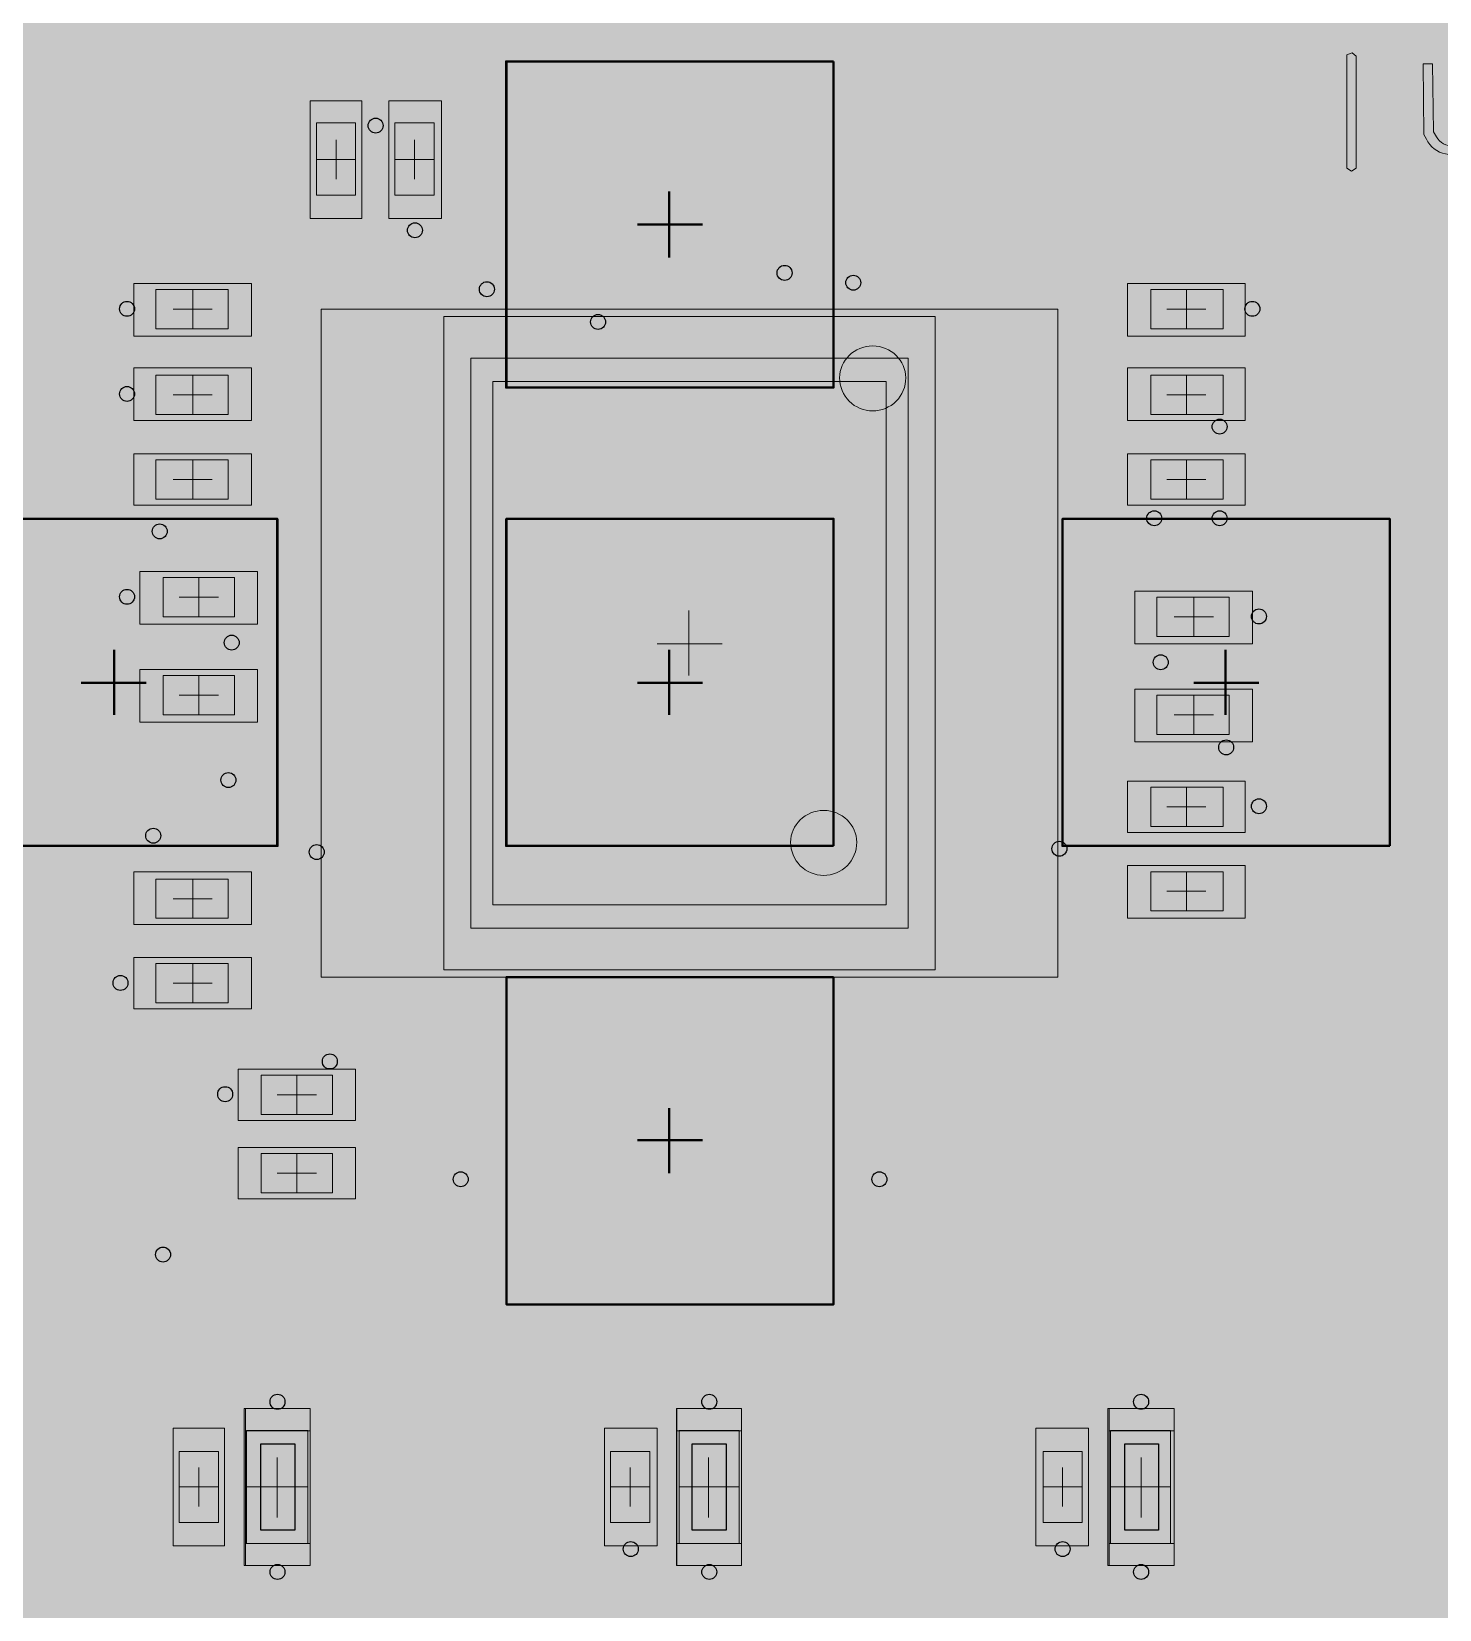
# Model space of a CAD drawing. Header units: metres. Extents: x 18 to 150, y 19 to 107.
# Drawn here: x 105.64 to 127.16, y 41.23 to 65.34 of the extents above; entities that cross this region are included whole.
import ezdxf

# ---------------------------------------------------------------- set-up
doc = ezdxf.new("R2010")
doc.units = ezdxf.units.M
for name, color, linetype, lineweight, true_color in [('ANNOTATION', 7, 'Continuous', 30, 0xffffff), ('LED_BLB', 7, 'Continuous', 0, 0xf1eb9d), ('METAL', 7, 'Continuous', 0, 0xc1c6c8)]:
    doc.layers.add(name, color=color, linetype=linetype, lineweight=lineweight, true_color=true_color)
doc.layers.add('LED_BLB_IN', color=7, linetype='Continuous', true_color=0xbabe74)
doc.layers.add('PCB', color=7, linetype='Continuous', true_color=0x1d428a)
doc.layers.add('LED_GREEN', color=80, linetype='Continuous', lineweight=0)
for name, color, linetype in [('PDF_Geometry', 6, 'Continuous'), ('SWITCH_BASE', 251, 'Continuous'), ('Switches', 250, 'Continuous'), ('ViaHoleLayer', 16, 'Continuous')]:
    doc.layers.add(name, color=color, linetype=linetype)

# ---------------------------------------------------------------- blocks, each defined once
blk = doc.blocks.new('*U20')
at = {"layer": 'LED_BLB_IN'}
h = blk.add_hatch(color=256, dxfattribs=at)
h.dxf.hatch_style = 1
h.paths.add_polyline_path([(-0.2588016763149099, 0.6615313378169034), (0.2588016763149028, 0.6615313378169034), (0.2588016763149028, -0.6615313378168963), (-0.2588016763149099, -0.6615313378168963)])
h = blk.add_hatch(color=256, dxfattribs=at)
h.dxf.hatch_style = 1
h.paths.add_polyline_path([(-0.2588016763149099, 0.6615313378169034), (0.2588016763149028, 0.6615313378169034), (0.2588016763149028, -0.6615313378168963), (-0.2588016763149099, -0.6615313378168963)])
at = {"layer": 'LED_GREEN', "transparency": 33554534}
h = blk.add_hatch(color=256, dxfattribs=at)
h.dxf.hatch_style = 1
h.paths.add_polyline_path([(-0.4963328445464015, 0.8615313378169063), (0.4963328445464015, 0.8615313378169063), (0.4963328445464015, -0.8615313378168992), (-0.4963328445464015, -0.8615313378168992)])
at = {"layer": 'METAL'}
h = blk.add_hatch(color=256, dxfattribs=at)
h.dxf.hatch_style = 1
h.paths.add_polyline_path([(-0.4963328445464015, 1.198637639297367), (0.4963328445464015, 1.198637639297367), (0.4963328445464015, -1.19863763929736), (-0.4963328445464015, -1.19863763929736)])
at = {"layer": 'LED_BLB_IN'}
blk.add_lwpolyline([(-0.2588016763149099, 0.6615313378169034), (0.2588016763149028, 0.6615313378169034), (0.2588016763149028, -0.6615313378168963), (-0.2588016763149099, -0.6615313378168963)], close=True, dxfattribs=at)
at = {"layer": 'LED_GREEN'}
blk.add_lwpolyline([(0.4963328445464015, -0.8616376392973564), (0.4963328445464015, 0.8606376392973658), (-0.4963328445464015, 0.8606376392973658), (-0.4963328445464015, -0.8616376392973564)], close=True, dxfattribs=at)
at = {"layer": 'METAL'}
blk.add_lwpolyline([(-0.4963328445464015, 1.198637639297367), (0.4963328445464015, 1.198637639297367), (0.4963328445464015, -1.19863763929736), (-0.4963328445464015, -1.19863763929736)], close=True, dxfattribs=at)
blk = doc.blocks.new('*U5')
at = {"layer": 'METAL'}
h = blk.add_hatch(color=256, dxfattribs=at)
h.dxf.hatch_style = 1
h.paths.add_polyline_path([(-2.500205069313424, 2.500205069313431), (2.500205069313409, 2.500205069313431), (2.500205069313409, -2.500205069313424), (-2.500205069313424, -2.500205069313424)])
h = blk.add_hatch(color=254, dxfattribs=at)
h.dxf.hatch_style = 1
h.paths.add_polyline_path([(-2.518858284662031, 2.109041830156144), (-4.077695045504742, 2.109041830156144), (-4.077695045504742, 1.209041830156139), (-2.518858284662031, 1.209041830156139)])
h = blk.add_hatch(color=254, dxfattribs=at)
h.dxf.hatch_style = 1
h.paths.add_polyline_path([(2.500205069313409, 2.109041830156144), (4.059041830156121, 2.109041830156144), (4.059041830156121, 1.209041830156139), (2.500205069313409, 1.209041830156139)])
h = blk.add_hatch(color=254, dxfattribs=at)
h.dxf.hatch_style = 1
h.paths.add_polyline_path([(-2.518858284662031, -2.090163877273241), (-4.077695045504742, -2.090163877273241), (-4.077695045504742, -1.190163877273235), (-2.518858284662031, -1.190163877273235)])
h = blk.add_hatch(color=254, dxfattribs=at)
h.dxf.hatch_style = 1
h.paths.add_polyline_path([(2.500205069313409, -2.090163877273241), (4.059041830156121, -2.090163877273241), (4.059041830156121, -1.190163877273235), (2.500205069313409, -1.190163877273235)])
at = {"layer": 'Switches'}
h = blk.add_hatch(color=256, dxfattribs=at)
h.dxf.hatch_style = 1
edge = h.paths.add_edge_path()
edge.add_arc((-1.677695045504748, 1.659041830156141), 0.45, 180, 540, ccw=False)
h = blk.add_hatch(color=256, dxfattribs=at)
h.dxf.hatch_style = 1
edge = h.paths.add_edge_path()
edge.add_arc((1.659041830156127, 1.659041830156141), 0.45, 0, 360)
h = blk.add_hatch(color=256, dxfattribs=at)
h.dxf.hatch_style = 1
edge = h.paths.add_edge_path()
edge.add_arc((-0.009326607674296383, 0.00943897644145153), 1.259326511255622, 0, 360)
h = blk.add_hatch(color=256, dxfattribs=at)
h.dxf.hatch_style = 1
edge = h.paths.add_edge_path()
edge.add_arc((-1.677695045504748, -1.640163877273238), 0.45, 180, 540)
h = blk.add_hatch(color=256, dxfattribs=at)
h.dxf.hatch_style = 1
edge = h.paths.add_edge_path()
edge.add_arc((1.659041830156127, -1.640163877273238), 0.45, 0, 360, ccw=False)
at = {"layer": 'SWITCH_BASE'}
blk.add_lwpolyline([(-2.500205069313424, 2.500205069313431), (2.500205069313409, 2.500205069313431), (2.500205069313409, -2.500205069313424), (-2.500205069313424, -2.500205069313424)], close=True, dxfattribs=at)
blk = doc.blocks.new('*U4')
at = {"layer": 'METAL'}
h = blk.add_hatch(color=254, dxfattribs=at)
h.dxf.hatch_style = 1
h.paths.add_polyline_path([(-2.109041830156157, 2.500205069313413), (-2.109041830156162, 4.059041830156125), (-1.209041830156157, 4.059041830156128), (-1.209041830156151, 2.500205069313416)])
h = blk.add_hatch(color=254, dxfattribs=at)
h.dxf.hatch_style = 1
h.paths.add_polyline_path([(2.090163877273229, 2.500205069313428), (2.090163877273223, 4.059041830156139), (1.190163877273217, 4.059041830156136), (1.190163877273223, 2.500205069313425)])
h = blk.add_hatch(color=256, dxfattribs=at)
h.dxf.hatch_style = 1
h.paths.add_polyline_path([(-2.500205069313425, -2.500205069313422), (-2.500205069313443, 2.500205069313411), (2.500205069313411, 2.500205069313429), (2.500205069313429, -2.500205069313404)])
h = blk.add_hatch(color=254, dxfattribs=at)
h.dxf.hatch_style = 1
h.paths.add_polyline_path([(-2.109041830156139, -2.518858284662028), (-2.109041830156133, -4.077695045504739), (-1.209041830156128, -4.077695045504736), (-1.209041830156133, -2.518858284662024)])
h = blk.add_hatch(color=254, dxfattribs=at)
h.dxf.hatch_style = 1
h.paths.add_polyline_path([(2.090163877273246, -2.518858284662012), (2.090163877273252, -4.077695045504725), (1.190163877273246, -4.077695045504727), (1.190163877273241, -2.518858284662016)])
at = {"layer": 'Switches'}
h = blk.add_hatch(color=256, dxfattribs=at)
h.dxf.hatch_style = 1
edge = h.paths.add_edge_path()
edge.add_arc((-1.659041830156151, 1.659041830156132), 0.45, 90.0000000000002, 450.0000000000002)
h = blk.add_hatch(color=256, dxfattribs=at)
h.dxf.hatch_style = 1
edge = h.paths.add_edge_path()
edge.add_arc((1.640163877273229, 1.659041830156144), 0.45, 90.00000000000023, 450.0000000000002, ccw=False)
h = blk.add_hatch(color=256, dxfattribs=at)
h.dxf.hatch_style = 1
edge = h.paths.add_edge_path()
edge.add_arc((-0.00943897644145505, -0.009326607674285758), 1.259326511255622, 90.0000000000002, 450.0000000000002)
h = blk.add_hatch(color=256, dxfattribs=at)
h.dxf.hatch_style = 1
edge = h.paths.add_edge_path()
edge.add_arc((-1.659041830156139, -1.677695045504744), 0.45, 270.0000000000002, 630.0000000000002, ccw=False)
h = blk.add_hatch(color=256, dxfattribs=at)
h.dxf.hatch_style = 1
edge = h.paths.add_edge_path()
edge.add_arc((1.640163877273241, -1.677695045504732), 0.45, 270.0000000000002, 630.0000000000002)
at = {"layer": 'SWITCH_BASE'}
blk.add_lwpolyline([(-2.500205069313425, -2.500205069313422), (-2.500205069313443, 2.500205069313411), (2.500205069313411, 2.500205069313429), (2.500205069313429, -2.500205069313404)], close=True, dxfattribs=at)
blk = doc.blocks.new('XILINK')
at = {"layer": 'ANNOTATION'}
h = blk.add_hatch(color=256, dxfattribs=at)
h.dxf.hatch_style = 1
h.paths.add_polyline_path([(2.010056205099659, -2.863889921035984), (2.081833959541385, -2.913126594771725), (2.153648529288702, -2.863889921035984), (2.153648529288702, -1.153878848156864), (2.094013697627148, -1.104386664548699), (2.010056205099659, -1.131112049807868)])
h = blk.add_hatch(color=256, dxfattribs=at)
h.dxf.hatch_style = 1
edge = h.paths.add_edge_path()
edge.add_line((3.176421342316431, -1.27192745482111), (3.320446944674742, -1.27192745482111))
edge.add_line((3.320446944674742, -1.27192745482111), (3.333268039592738, -2.307934946473864))
edge.add_line((3.333268039592738, -2.307934946473864), (3.381486809755032, -2.385280586463111))
edge.add_arc((3.617858936797601, -2.253255543374492), 0.2707441494200385, 209.1854296350459, 274.0427360064843)
edge.add_line((3.636946540486122, -2.523326011642702), (3.727216367771774, -2.523352974450788))
edge.add_arc((3.530878082245479, -2.128828408397197), 0.4406794249601162, 296.4575988308329, 328.4941276584724)
edge.add_line((3.906595458437252, -2.359121284558725), (3.948719984580734, -2.287413316820185))
edge.add_line((3.948719984580734, -2.287413316820185), (3.962171302290386, -1.27192745482111))
edge.add_line((3.962171302290386, -1.27192745482111), (4.105665154168221, -1.27192745482111))
edge.add_line((4.105665154168221, -1.27192745482111), (4.092332003232002, -2.32845657612755))
edge.add_line((4.092332003232002, -2.32845657612755), (4.046794220731854, -2.413626525698362))
edge.add_arc((3.636094232851268, -2.200192091882803), 0.4628485039224847, 255.2013135027519, 332.53979769138897, ccw=False)
edge.add_arc((3.591650877281907, -2.254852078855861), 0.3997037249600685, 204.5233943604639, 259.363096973585, ccw=False)
edge.add_line((3.228003677023352, -2.420755006771763), (3.189656020941456, -2.34895851131899))
edge.add_line((3.189656020941456, -2.34895851131899), (3.176421342316431, -1.27192745482111))
at = {"layer": 'ANNOTATION', "lineweight": 0}
blk.add_lwpolyline([(2.010056205099659, -2.863889921035984), (2.081833959541385, -2.913126594771725), (2.153648529288702, -2.863889921035984), (2.153648529288702, -1.153878848156864), (2.094013697627148, -1.104386664548699), (2.010056205099659, -1.131112049807868)], close=True, dxfattribs=at)
blk.add_lwpolyline([(3.176421342316431, -1.27192745482111), (3.320446944674742, -1.27192745482111), (3.333268039592738, -2.307934946473864), (3.381486809755032, -2.385280586463111, 0.2907980280173583), (3.636946540486122, -2.523326011642702), (3.727216367771774, -2.523352974450788, 0.140703373593192), (3.906595458437252, -2.359121284558725), (3.948719984580734, -2.287413316820185), (3.962171302290386, -1.27192745482111), (4.105665154168221, -1.27192745482111), (4.092332003232002, -2.32845657612755), (4.046794220731854, -2.413626525698362, -0.350873517785016), (3.517871804736529, -2.647687561216223, -0.2439572607077237), (3.228003677023352, -2.420755006771763), (3.189656020941456, -2.34895851131899), (3.176421342316431, -1.27192745482111)], format="xyb", dxfattribs=at)

msp = doc.modelspace()

# ---------------------------------------------------------------- hatches: boundary and pattern name
at = {"layer": 'PCB'}
h = msp.add_hatch(color=256, dxfattribs=at)
h.dxf.hatch_style = 1
h.paths.add_polyline_path([(25.4, 96.52), (147.32, 96.52), (147.32, 25.4), (25.4, 25.4)])
edge = h.paths.add_edge_path(flags=16)
edge.add_arc((29.21, 92.71), 1.828799999999999, 0, 360)
edge = h.paths.add_edge_path(flags=16)
edge.add_arc((29.21, 29.21), 1.828799999999999, 0, 360)
edge = h.paths.add_edge_path(flags=16)
edge.add_arc((143.51, 29.21), 1.828799999999994, 0, 360)
edge = h.paths.add_edge_path(flags=16)
edge.add_arc((143.51, 92.71), 1.828800000000002, 0, 360)

# ---------------------------------------------------------------- linework, layer by layer
at = {"layer": 'PDF_Geometry', "lineweight": 40}
for points in [[(117.8981860444112, 64.87895595602704), (117.8981860444112, 59.89727394526021), (112.8977759057843, 59.89727394526021), (112.8977759057843, 64.87895595602704)], [(117.8981860444112, 64.87895595602704), (117.8981860444112, 59.89727394526021), (112.8977759057843, 59.89727394526021), (112.8977759057843, 64.87895595602704)], [(109.3956159959595, 52.89295412561061), (104.3952058573327, 52.89295412561061), (104.3952058573327, 57.89336426423746), (109.3956159959595, 57.89336426423746)], [(109.3956159959595, 52.89295412561061), (104.3952058573327, 52.89295412561061), (104.3952058573327, 57.89336426423746), (109.3956159959595, 57.89336426423746)], [(117.8981860444112, 52.89295412561061), (112.8977759057843, 52.89295412561061), (112.8977759057843, 57.89336426423746), (117.8981860444112, 57.89336426423746)], [(117.8981860444112, 52.89295412561061), (112.8977759057843, 52.89295412561061), (112.8977759057843, 57.89336426423746), (117.8981860444112, 57.89336426423746)], [(126.4007560928628, 52.89295412561061), (121.400345954236, 52.89295412561061), (121.400345954236, 57.89336426423746), (126.4007560928628, 57.89336426423746)], [(126.4007560928628, 52.89295412561061), (121.400345954236, 52.89295412561061), (121.400345954236, 57.89336426423746), (126.4007560928628, 57.89336426423746)], [(117.8981860444112, 50.88904444458786), (117.8981860444112, 45.88863430596101), (112.8977759057843, 45.88863430596101), (112.8977759057843, 50.88904444458786)], [(117.8981860444112, 50.88904444458786), (117.8981860444112, 45.88863430596101), (112.8977759057843, 45.88863430596101), (112.8977759057843, 50.88904444458786)]]:
    msp.add_lwpolyline(points, close=True, dxfattribs=at)
at = {"layer": 'PDF_Geometry', "lineweight": 20}
for points in [[(110.6878568183013, 64.27965586450622), (109.9012754481802, 64.27965586450622), (109.9012754481802, 62.48175558994375), (110.6878568183013, 62.48175558994375)], [(111.9051851292029, 64.27965586450622), (111.9051851292029, 62.48175558994375), (111.0998756312218, 62.48175558994375), (111.0998756312218, 64.27965586450622)], [(110.5942161790012, 63.94254956302576), (109.9949160874803, 63.94254956302576), (109.9949160874803, 62.83759001928424), (110.5942161790012, 62.83759001928424)], [(111.7928163620428, 63.94254956302576), (111.7928163620428, 62.83759001928424), (111.193516270522, 62.83759001928424), (111.193516270522, 63.94254956302576)], [(109.002325310899, 61.48916481336239), (109.002325310899, 60.68385531538129), (107.2044250363365, 60.68385531538129), (107.2044250363365, 61.48916481336239)], [(124.1908370053798, 61.48916481336239), (124.1908370053798, 60.68385531538129), (122.3929367308173, 60.68385531538129), (122.3929367308173, 61.48916481336239)], [(108.6464908815585, 61.39552417406227), (108.6464908815585, 60.79622408254144), (107.541531337817, 60.79622408254144), (107.541531337817, 61.39552417406227)], [(123.8537307038993, 61.39552417406227), (122.7487711601578, 61.39552417406227), (122.7487711601578, 60.79622408254144), (123.8537307038993, 60.79622408254144)], [(121.3254334427959, 61.09587412830186), (121.3254334427959, 50.88904444458786), (110.0698285989204, 50.88904444458786), (110.0698285989204, 61.09587412830186)], [(119.4526206567933, 60.9835053611417), (119.4526206567933, 51.00141321174802), (111.942641384923, 51.00141321174802), (111.942641384923, 60.9835053611417)], [(119.0406018438727, 60.34674901390083), (119.0406018438727, 51.63816955898889), (112.3546601978436, 51.63816955898889), (112.3546601978436, 60.34674901390083)], [(109.002325310899, 59.39161449303952), (107.2044250363365, 59.39161449303952), (107.2044250363365, 60.19692399102063), (109.002325310899, 60.19692399102063)], [(108.6464908815585, 59.48525513233965), (107.541531337817, 59.48525513233965), (107.541531337817, 60.08455522386047), (108.6464908815585, 60.08455522386047)], [(124.1908370053798, 59.39161449303952), (122.3929367308173, 59.39161449303952), (122.3929367308173, 60.19692399102063), (124.1908370053798, 60.19692399102063)], [(122.7487711601578, 60.08455522386047), (123.8537307038993, 60.08455522386047), (123.8537307038993, 59.48525513233965), (122.7487711601578, 59.48525513233965)], [(118.7034955423923, 59.99091458456034), (118.7034955423923, 51.99400398832937), (112.691766499324, 51.99400398832937), (112.691766499324, 59.99091458456034)], [(109.002325310899, 58.88595504081883), (109.002325310899, 58.09937367069774), (107.2044250363365, 58.09937367069774), (107.2044250363365, 58.88595504081883)], [(124.1908370053798, 58.88595504081883), (124.1908370053798, 58.09937367069774), (122.3929367308173, 58.09937367069774), (122.3929367308173, 58.88595504081883)], [(108.6464908815585, 58.79231440151869), (108.6464908815585, 58.19301430999788), (107.541531337817, 58.19301430999788), (107.541531337817, 58.79231440151869)], [(123.8537307038993, 58.79231440151869), (123.8537307038993, 58.19301430999788), (122.7487711601578, 58.19301430999788), (122.7487711601578, 58.79231440151869)], [(109.0959659501991, 57.08805476625636), (109.0959659501991, 56.28274526827526), (107.2980656756366, 56.28274526827526), (107.2980656756366, 57.08805476625636)], [(107.6539001049771, 56.99441412695623), (107.6539001049771, 56.39511403543541), (108.7401315208586, 56.39511403543541), (108.7401315208586, 56.99441412695623)], [(124.30320577254, 56.78840472049595), (124.30320577254, 55.98309522251485), (122.5053054979775, 55.98309522251485), (122.5053054979775, 56.78840472049595)], [(123.9473713431995, 56.69476408119582), (123.9473713431995, 56.095463989675), (122.8424117994579, 56.095463989675), (122.8424117994579, 56.69476408119582)], [(109.0959659501991, 55.58980453745431), (109.0959659501991, 54.7844950394732), (107.2980656756366, 54.7844950394732), (107.2980656756366, 55.58980453745431)], [(107.6539001049771, 55.49616389815418), (107.6539001049771, 54.89686380663336), (108.7401315208586, 54.89686380663336), (108.7401315208586, 55.49616389815418)], [(124.30320577254, 55.2901544916939), (124.30320577254, 54.48484499371279), (122.5053054979775, 54.48484499371279), (122.5053054979775, 55.2901544916939)], [(123.9473713431995, 55.19651385239377), (123.9473713431995, 54.59721376087295), (122.8424117994579, 54.59721376087295), (122.8424117994579, 55.19651385239377)], [(124.1908370053798, 53.88554490219197), (124.1908370053798, 53.09896353207089), (122.3929367308173, 53.09896353207089), (122.3929367308173, 53.88554490219197)], [(123.8537307038993, 53.79190426289184), (122.7487711601578, 53.79190426289184), (122.7487711601578, 53.19260417137102), (123.8537307038993, 53.19260417137102)], [(124.1908370053798, 51.78799458186909), (122.3929367308173, 51.78799458186909), (122.3929367308173, 52.5933040798502), (124.1908370053798, 52.5933040798502)], [(109.002325310899, 52.49966344055007), (109.002325310899, 51.69435394256897), (107.2044250363365, 51.69435394256897), (107.2044250363365, 52.49966344055007)], [(108.6464908815585, 52.38729467338992), (108.6464908815585, 51.78799458186909), (107.541531337817, 51.78799458186909), (107.541531337817, 52.38729467338992)], [(122.7487711601578, 52.49966344055007), (123.8537307038993, 52.49966344055007), (123.8537307038993, 51.90036334902925), (122.7487711601578, 51.90036334902925)], [(109.002325310899, 51.18869449034828), (109.002325310899, 50.40211312022719), (107.2044250363365, 50.40211312022719), (107.2044250363365, 51.18869449034828)], [(108.6464908815585, 51.09505385104814), (108.6464908815585, 50.49575375952733), (107.541531337817, 50.49575375952733), (107.541531337817, 51.09505385104814)], [(110.5942161790012, 49.48443485508594), (110.5942161790012, 48.69785348496486), (108.7963159044387, 48.69785348496486), (108.7963159044387, 49.48443485508594)], [(110.2383817496607, 48.79149412426499), (109.1521503337792, 48.79149412426499), (109.1521503337792, 49.39079421578581), (110.2383817496607, 49.39079421578581)], [(110.5942161790012, 47.49925330192321), (108.7963159044387, 47.49925330192321), (108.7963159044387, 48.2858346720443), (110.5942161790012, 48.2858346720443)], [(110.2383817496607, 47.59289394122334), (109.1521503337792, 47.59289394122334), (109.1521503337792, 48.19219403274416), (110.2383817496607, 48.19219403274416)], [(109.9012754481802, 44.29674343785882), (109.9012754481802, 41.89954307177554), (108.8899565437388, 41.89954307177554), (108.8899565437388, 44.29674343785882)], [(116.4935764549092, 44.29674343785882), (116.4935764549092, 41.89954307177554), (115.5009856783279, 41.89954307177554), (115.5009856783279, 44.29674343785882)], [(122.0932866850569, 44.29674343785882), (122.0932866850569, 41.89954307177554), (123.1046055894983, 41.89954307177554), (123.1046055894983, 44.29674343785882)], [(107.8037251278573, 43.99709339209841), (107.8037251278573, 42.19919311753594), (108.5903064979784, 42.19919311753594), (108.5903064979784, 43.99709339209841)], [(109.8638191924602, 43.95963713637836), (109.8638191924602, 42.236649373256), (108.9274127994589, 42.236649373256), (108.9274127994589, 43.95963713637836)], [(114.3960261345864, 43.99709339209841), (114.3960261345864, 42.19919311753594), (115.2013356325675, 42.19919311753594), (115.2013356325675, 43.99709339209841)], [(116.4561201991892, 43.95963713637836), (116.4561201991892, 42.236649373256), (115.5384419340479, 42.236649373256), (115.5384419340479, 43.95963713637836)], [(120.9883271413154, 43.99709339209841), (120.9883271413154, 42.19919311753594), (121.7936366392965, 42.19919311753594), (121.7936366392965, 43.99709339209841)], [(122.130742940777, 43.95963713637836), (122.130742940777, 42.236649373256), (123.0484212059182, 42.236649373256), (123.0484212059182, 43.95963713637836)], [(107.8973657671575, 43.64125896275793), (107.8973657671575, 42.55502754687643), (108.4966658586783, 42.55502754687643), (108.4966658586783, 43.64125896275793)], [(114.4896667738865, 43.64125896275793), (114.4896667738865, 42.55502754687643), (115.0889668654073, 42.55502754687643), (115.0889668654073, 43.64125896275793)], [(121.1006959084756, 43.64125896275793), (121.1006959084756, 42.55502754687643), (121.6999959999964, 42.55502754687643), (121.6999959999964, 43.64125896275793)]]:
    msp.add_lwpolyline(points, close=True, dxfattribs=at)
for points in [[(110.2945661332407, 63.08105568146458), (110.2945661332407, 63.6803557729854)], [(111.4931663162824, 63.08105568146458), (111.4931663162824, 63.6803557729854)], [(109.9949160874803, 63.38070572722498), (110.5942161790012, 63.38070572722498)], [(111.193516270522, 63.38070572722498), (111.7928163620428, 63.38070572722498)], [(108.1033751736177, 60.79622408254144), (108.1033751736177, 61.39552417406227)], [(123.2918868680986, 60.79622408254144), (123.2918868680986, 61.39552417406227)], [(107.8037251278573, 61.09587412830186), (108.4030252193782, 61.09587412830186)], [(122.9922368223382, 61.09587412830186), (123.591536913859, 61.09587412830186)], [(108.1033751736177, 59.48525513233965), (108.1033751736177, 60.08455522386047)], [(119.0031455881527, 60.04709896814042), (119.0031455881527, 60.04709896814042)], [(119.0031455881527, 60.04709896814042), (119.0031455881527, 60.04709896814042)], [(123.2918868680986, 59.48525513233965), (123.2918868680986, 60.08455522386047)], [(107.8037251278573, 59.78490517810006), (108.4030252193782, 59.78490517810006)], [(122.9922368223382, 59.78490517810006), (123.591536913859, 59.78490517810006)], [(108.1033751736177, 58.19301430999788), (108.1033751736177, 58.79231440151869)], [(123.2918868680986, 58.19301430999788), (123.2918868680986, 58.79231440151869)], [(107.8037251278573, 58.49266435575829), (108.4030252193782, 58.49266435575829)], [(122.9922368223382, 58.49266435575829), (123.591536913859, 58.49266435575829)], [(108.1970158129179, 56.39511403543541), (108.1970158129179, 56.99441412695623)], [(107.8973657671575, 56.69476408119582), (108.4966658586783, 56.69476408119582)], [(123.4042556352587, 56.095463989675), (123.4042556352587, 56.69476408119582)], [(115.6882669569281, 55.49616389815418), (115.6882669569281, 56.48875467473554)], [(123.1046055894983, 56.39511403543541), (123.7039056810191, 56.39511403543541)], [(115.2013356325675, 55.98309522251485), (116.1939264091488, 55.98309522251485)], [(108.1970158129179, 54.89686380663336), (108.1970158129179, 55.49616389815418)], [(107.8973657671575, 55.19651385239377), (108.4966658586783, 55.19651385239377)], [(123.4042556352587, 54.59721376087295), (123.4042556352587, 55.19651385239377)], [(123.1046055894983, 54.89686380663336), (123.7039056810191, 54.89686380663336)], [(123.2918868680986, 53.19260417137102), (123.2918868680986, 53.79190426289184)], [(122.9922368223382, 53.49225421713143), (123.591536913859, 53.49225421713143)], [(118.2540204737517, 52.94913850919069), (118.2540204737517, 52.94913850919069)], [(118.2540204737517, 52.94913850919069), (118.2540204737517, 52.94913850919069)], [(108.1033751736177, 51.78799458186909), (108.1033751736177, 52.38729467338992)], [(123.2918868680986, 51.90036334902925), (123.2918868680986, 52.49966344055007)], [(107.8037251278573, 52.08764462762951), (108.4030252193782, 52.08764462762951)], [(122.9922368223382, 52.20001339478966), (123.591536913859, 52.20001339478966)], [(108.1033751736177, 50.49575375952733), (108.1033751736177, 51.09505385104814)], [(107.8037251278573, 50.79540380528773), (108.4030252193782, 50.79540380528773)], [(109.6952660417199, 48.79149412426499), (109.6952660417199, 49.39079421578581)], [(109.3956159959595, 49.09114417002539), (109.9949160874803, 49.09114417002539)], [(109.6952660417199, 47.59289394122334), (109.6952660417199, 48.19219403274416)], [(109.3956159959595, 47.89254398698375), (109.9949160874803, 47.89254398698375)], [(108.1970158129179, 42.79849320905677), (108.1970158129179, 43.39779330057759)], [(109.3956159959595, 42.62994005831654), (109.3956159959595, 43.5476183234578)], [(114.7893168196469, 42.79849320905677), (114.7893168196469, 43.39779330057759)], [(115.9879170026885, 42.62994005831654), (115.9879170026885, 43.5476183234578)], [(121.400345954236, 42.79849320905677), (121.400345954236, 43.39779330057759)], [(122.5989461372776, 42.62994005831654), (122.5989461372776, 43.5476183234578)], [(107.8973657671575, 43.09814325481717), (108.4966658586783, 43.09814325481717)], [(108.9274127994589, 43.09814325481717), (109.8638191924602, 43.09814325481717)], [(114.4896667738865, 43.09814325481717), (115.0889668654073, 43.09814325481717)], [(115.5384419340479, 43.09814325481717), (116.4561201991892, 43.09814325481717)], [(121.1006959084756, 43.09814325481717), (121.6999959999964, 43.09814325481717)], [(122.130742940777, 43.09814325481717), (123.0484212059182, 43.09814325481717)]]:
    msp.add_lwpolyline(points, dxfattribs=at)
at = {"layer": 'PDF_Geometry', "lineweight": 40}
for points in [[(115.3886169111677, 61.88245549842294), (115.3886169111677, 62.89377440286432)], [(114.9016855868071, 62.38811495064363), (115.8942763633884, 62.38811495064363)], [(106.9047749905761, 54.89686380663336), (106.9047749905761, 55.88945458321471)], [(115.3886169111677, 54.89686380663336), (115.3886169111677, 55.88945458321471)], [(123.8911869596194, 54.89686380663336), (123.8911869596194, 55.88945458321471)], [(106.3991155383554, 55.38379513099402), (107.3917063149368, 55.38379513099402)], [(114.9016855868071, 55.38379513099402), (115.8942763633884, 55.38379513099402)], [(123.4042556352587, 55.38379513099402), (124.3968464118401, 55.38379513099402)], [(115.3886169111677, 47.89254398698375), (115.3886169111677, 48.88513476356511)], [(114.9016855868071, 48.39820343920444), (115.8942763633884, 48.39820343920444)]]:
    msp.add_lwpolyline(points, dxfattribs=at)
at = {"layer": 'PDF_Geometry', "lineweight": 20}
for points in [[(117.9918266837104, 60.04709896814042, 0.4166666666641273), (118.497486135932, 59.54143951591936, 0.4166666666675155), (119.0031455881527, 60.04709896814042)], [(117.2427015693112, 52.94913850919068, 0.4166666666674525), (117.748361021531, 52.44347905697002, 0.4166666666667209), (118.2540204737517, 52.94913850919069)]]:
    msp.add_lwpolyline(points, format="xyb", dxfattribs=at)
for points in [[(117.9918266837113, 60.04709896814042), (117.9918266837113, 60.30929275818077), (118.2165642180316, 60.53403029250109), (118.497486135932, 60.53403029250109)], [(118.497486135932, 60.53403029250109), (118.7784080538324, 60.53403029250109), (119.0031455881527, 60.30929275818077), (119.0031455881527, 60.04709896814042)], [(117.2427015693103, 52.94913850919069), (117.2427015693103, 53.21133229923105), (117.4674391036306, 53.43606983355136), (117.748361021531, 53.43606983355136)], [(117.748361021531, 53.43606983355136), (118.0292829394314, 53.43606983355136), (118.2540204737517, 53.21133229923105), (118.2540204737517, 52.94913850919069)]]:
    msp.add_open_spline(points, degree=3, dxfattribs=at)
at = {"layer": 'ViaHoleLayer'}
for centre in [(110.89999918, 63.89999920000001), (111.50000052, 62.29999986), (117.14999938, 61.65000116), (112.60000086, 61.39999912), (118.19999982, 61.49999892), (107.09999916, 61.09999972), (114.3, 60.90000011999999), (124.30000032, 61.09999972), (107.09999916, 59.79999978), (123.79999878, 59.30000077999999), (122.80000078, 57.90000104), (123.79999878, 57.90000104), (107.6000007, 57.6999989), (107.09999916, 56.70000089999999), (124.40000012, 56.39999895999999), (108.70000104, 55.99999975999999), (122.90000058, 55.70000036), (123.90000112, 54.40000042), (108.65000114, 53.89999888), (124.40000012, 53.49999967999999), (107.5000009, 53.05000058), (110.00000098, 52.80000107999999), (121.35000114, 52.85000098), (106.99999936, 50.8), (110.20000058, 49.59999986), (108.60000124, 49.10000085999999), (112.19999912, 47.80000092), (118.59999902, 47.80000092), (107.6500006, 46.65000068), (109.39999964, 44.4000001), (115.99999914, 44.4000001), (122.60000118, 44.4000001), (114.799999, 42.14999952), (121.40000104, 42.14999952), (109.39999964, 41.80000022), (115.99999914, 41.80000022), (122.60000118, 41.80000022)]:
    msp.add_circle(centre, 0.1143, dxfattribs=at)

# ---------------------------------------------------------------- block references
at = {"layer": 'ANNOTATION'}
msp.add_blockref('XILINK', (123.7335302225, 66.11463223898642), dxfattribs=at)
at = {"layer": 'LED_BLB'}
for p in [(109.4048676911223, 43.09808082772427), (115.9972061541071, 43.09808082772427), (122.6081978324404, 43.09808082772427)]:
    msp.add_blockref('*U20', p, dxfattribs=at)
at = {"layer": 'METAL'}
for name, p in [('*U5', (115.3886169111677, 62.38808997980647)), ('*U4', (106.904774990576, 55.38369524764541)), ('*U4', (123.8911120471079, 55.38369524764541)), ('*U5', (115.3886169111677, 55.38369524764541)), ('*U5', (115.397943518842, 48.38873949192582))]:
    msp.add_blockref(name, p, dxfattribs=at)

doc.saveas('drawing.dxf')
